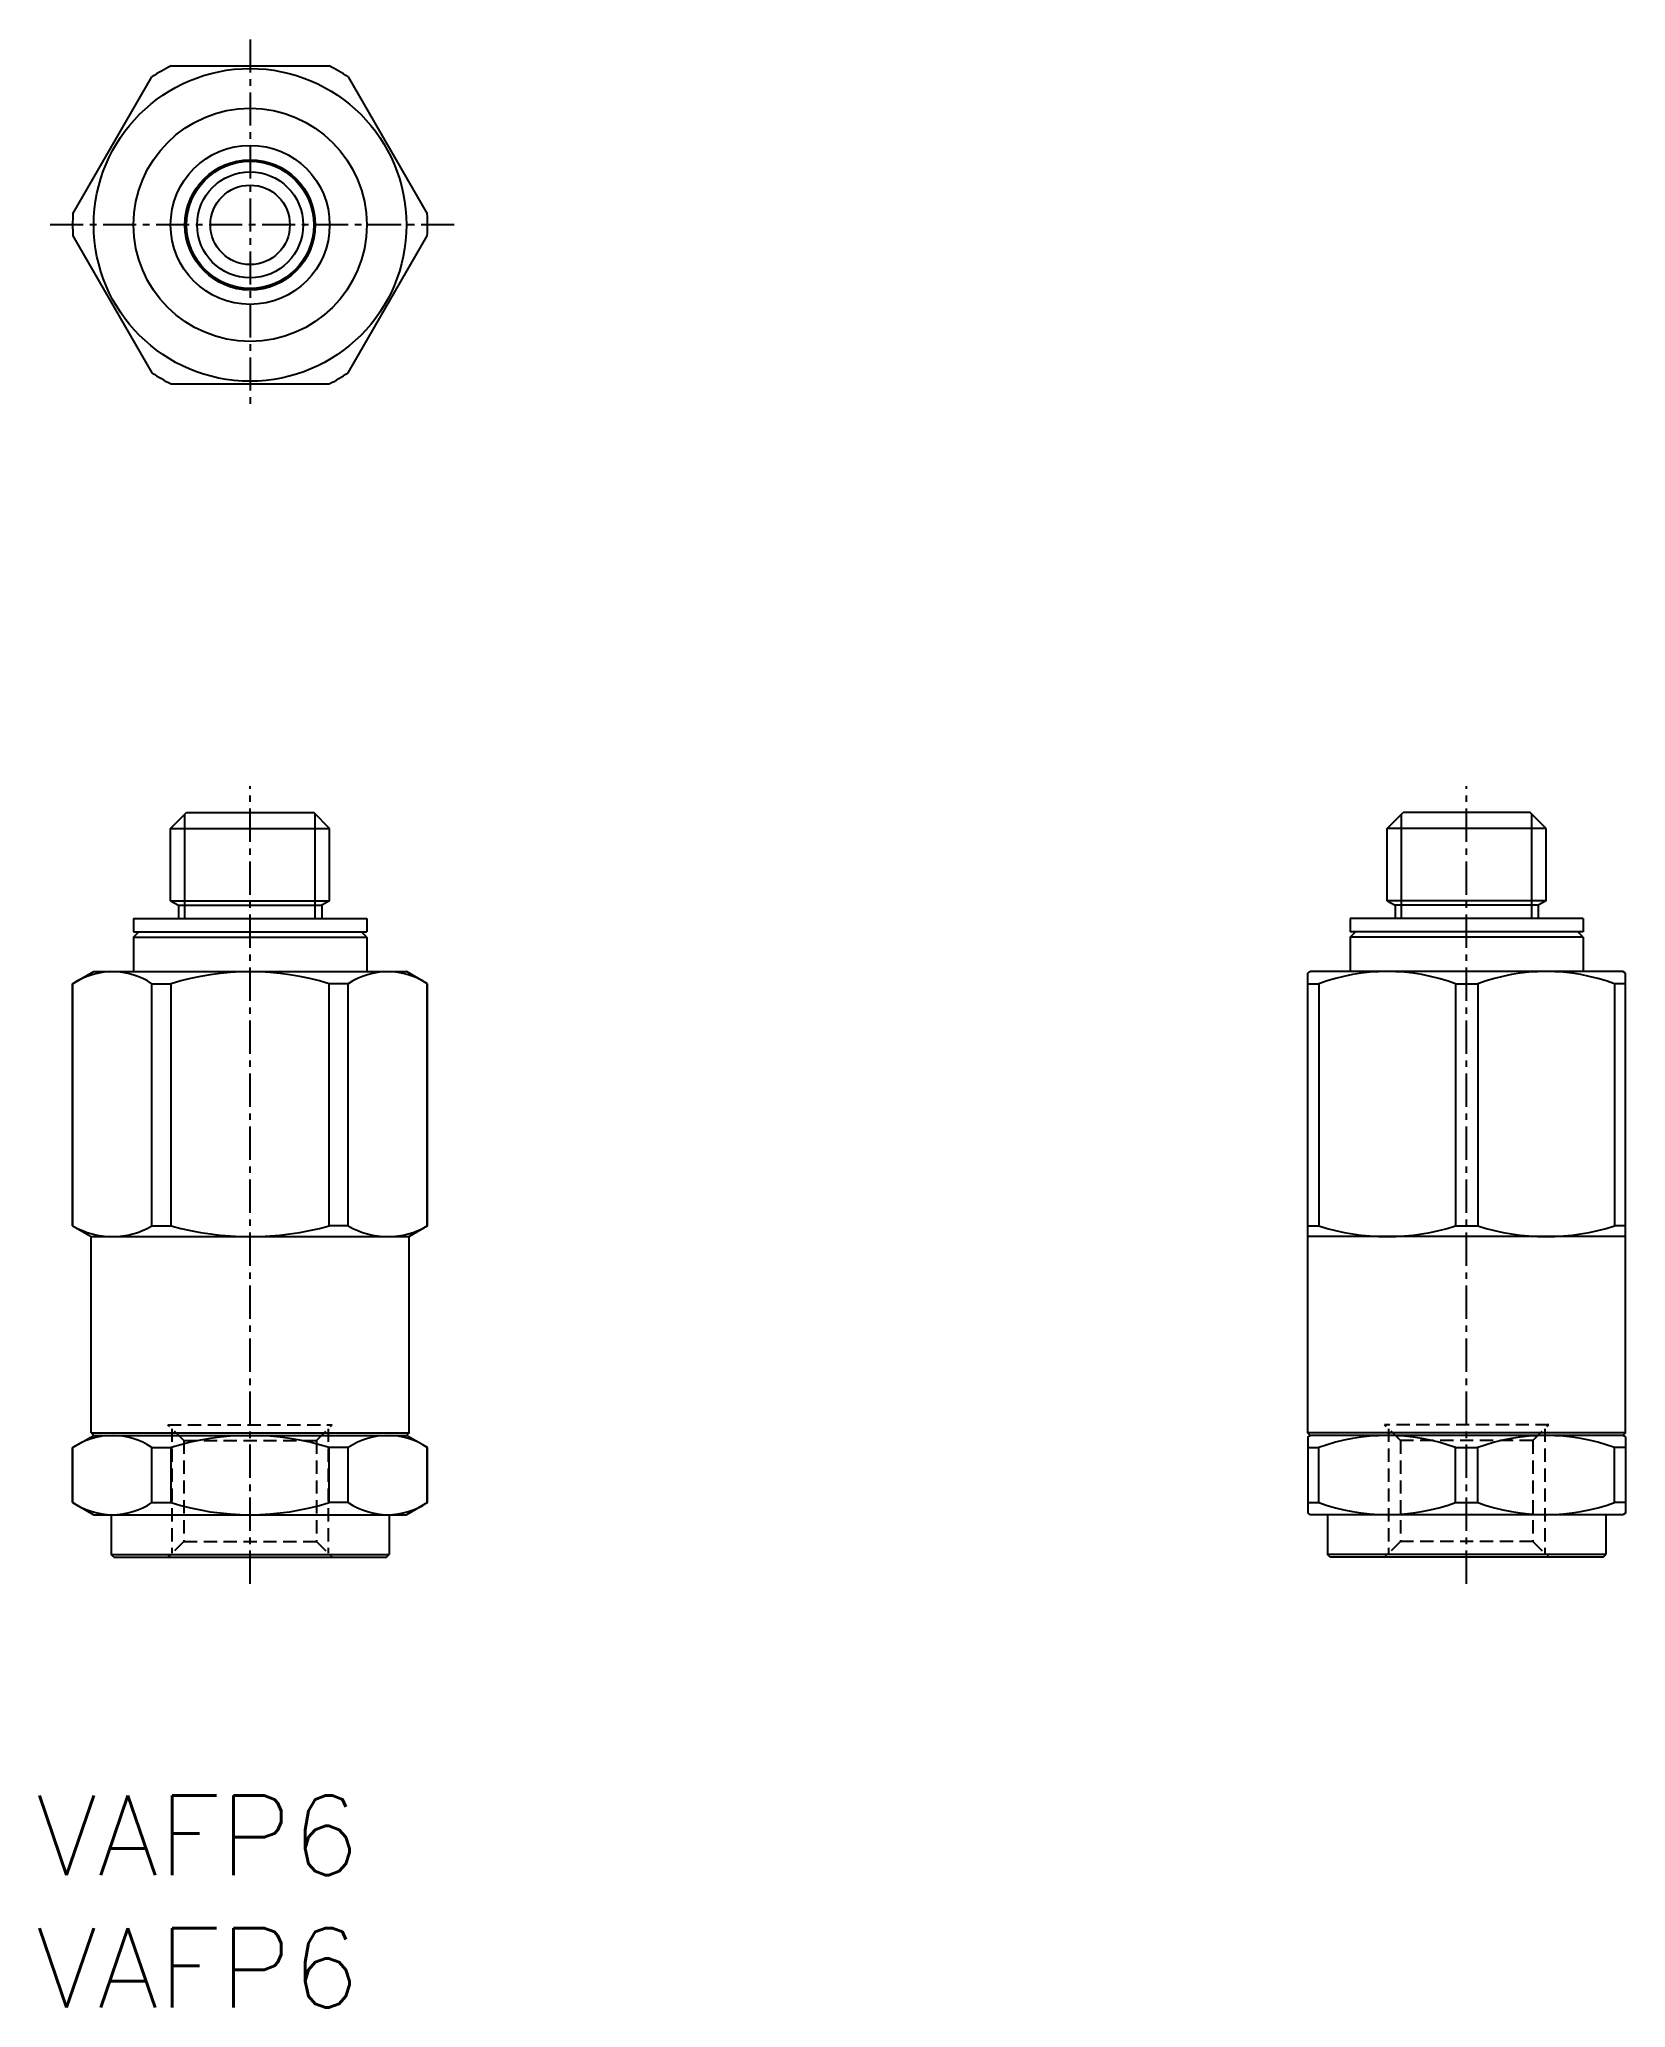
# Model space of a CAD drawing. Extents: x 123.5 to 183.3, y 62.9 to 137.2.
import ezdxf
from ezdxf.enums import TextEntityAlignment as Align

# ---------------------------------------------------------------- set-up
doc = ezdxf.new("R2010")
doc.units = 0
doc.linetypes.add('CENTER', pattern=[2, 1.25, -0.25, 0.25, -0.25])
doc.linetypes.add('DASHED', pattern=[0.75, 0.5, -0.25])
doc.layers.get('0').update_dxf_attribs({"linetype": 'CONTINUOUS'})
doc.styles.get("Standard").update_dxf_attribs({"font": 'txt.shx', "bigfont": 'extfont.shx'})

msp = doc.modelspace()

# ---------------------------------------------------------------- linework, layer by layer
at = {"color": 1, "linetype": 'CENTER'}
for p, q in [((131.418, 137.212), (131.418, 123.212)), ((139.118, 130.212), (123.718, 130.212)), ((131.418, 78.936), (131.418, 109.036)), ((177.33, 78.936), (177.33, 109.036))]:
    msp.add_line(p, q, dxfattribs=at)
at = {"color": 7, "linetype": 'CONTINUOUS'}
for p, q in [((128.436, 136.212), (134.4, 136.212)), ((124.731, 130.63), (127.713, 135.794)), ((135.123, 135.794), (138.105, 130.63)), ((124.731, 129.794), (127.713, 124.63)), ((135.123, 124.63), (138.105, 129.794)), ((128.436, 124.212), (134.4, 124.212)), ((128.418, 107.436), (129.018, 108.036)), ((129.018, 108.036), (133.818, 108.036)), ((134.418, 107.436), (133.818, 108.036)), ((174.33, 107.436), (174.93, 108.036)), ((179.73, 108.036), (174.93, 108.036)), ((180.33, 107.436), (179.73, 108.036)), ((128.418, 104.71), (128.418, 107.436)), ((128.418, 107.436), (134.418, 107.436)), ((134.418, 104.71), (134.418, 107.436)), ((180.33, 107.436), (174.33, 107.436)), ((174.33, 104.71), (174.33, 107.436)), ((180.33, 104.71), (180.33, 107.436)), ((127.018, 104.036), (127.018, 103.536)), ((127.018, 104.036), (135.818, 104.036)), ((128.418, 104.71), (128.718, 104.536)), ((128.418, 104.71), (134.418, 104.71)), ((128.718, 104.536), (134.118, 104.536)), ((128.718, 104.536), (128.718, 104.036)), ((134.418, 104.71), (134.118, 104.536)), ((134.118, 104.536), (134.118, 104.036)), ((135.818, 104.036), (135.818, 103.536)), ((181.73, 104.036), (172.93, 104.036)), ((172.93, 104.036), (172.93, 103.536)), ((180.33, 104.71), (174.33, 104.71)), ((174.33, 104.71), (174.63, 104.536)), ((180.03, 104.536), (174.63, 104.536)), ((174.63, 104.536), (174.63, 104.036)), ((180.33, 104.71), (180.03, 104.536)), ((180.03, 104.536), (180.03, 104.036)), ((181.73, 104.036), (181.73, 103.536)), ((127.018, 103.536), (135.818, 103.536)), ((127.018, 103.336), (127.218, 103.536)), ((127.018, 103.336), (127.018, 102.036)), ((127.018, 103.336), (135.818, 103.336)), ((127.218, 103.536), (135.618, 103.536)), ((135.818, 103.336), (135.618, 103.536)), ((135.818, 103.336), (135.818, 102.036)), ((172.93, 103.336), (173.13, 103.536)), ((181.73, 103.536), (172.93, 103.536)), ((181.73, 103.336), (172.93, 103.336)), ((172.93, 103.336), (172.93, 102.036)), ((181.53, 103.536), (173.13, 103.536)), ((181.73, 103.336), (181.53, 103.536)), ((181.73, 103.336), (181.73, 102.036)), ((124.718, 101.575), (125.518, 102.036)), ((125.518, 102.036), (137.318, 102.036)), ((138.118, 101.575), (137.318, 102.036)), ((171.33, 101.979), (171.43, 102.036)), ((171.33, 92.036), (171.33, 101.979)), ((183.23, 102.036), (171.43, 102.036)), ((183.33, 101.979), (183.23, 102.036)), ((183.33, 92.036), (183.33, 101.979)), ((124.718, 92.441), (124.718, 101.575)), ((124.718, 101.575), (124.731, 101.575)), ((124.731, 92.441), (124.731, 101.575)), ((127.713, 92.441), (127.713, 101.575)), ((127.713, 101.575), (128.436, 101.575)), ((128.436, 92.441), (128.436, 101.575)), ((135.123, 101.575), (134.4, 101.575)), ((134.4, 92.441), (134.4, 101.575)), ((135.123, 92.441), (135.123, 101.575)), ((138.118, 101.575), (138.105, 101.575)), ((138.105, 92.441), (138.105, 101.575)), ((138.118, 92.441), (138.118, 101.575)), ((171.33, 101.575), (171.748, 101.575)), ((171.748, 101.575), (171.748, 92.441)), ((176.913, 101.575), (176.913, 92.441)), ((176.913, 101.575), (177.748, 101.575)), ((177.748, 101.575), (177.748, 92.441)), ((182.913, 101.575), (182.913, 92.441)), ((183.33, 101.575), (182.913, 101.575)), ((124.718, 92.441), (125.418, 92.036)), ((124.718, 92.441), (124.731, 92.441)), ((127.713, 92.441), (128.436, 92.441)), ((135.123, 92.441), (134.4, 92.441)), ((138.118, 92.441), (137.418, 92.036)), ((138.118, 92.441), (138.105, 92.441)), ((171.33, 92.441), (171.748, 92.441)), ((176.913, 92.441), (177.748, 92.441)), ((183.33, 92.441), (182.913, 92.441)), ((125.418, 92.036), (137.418, 92.036)), ((125.418, 84.636), (125.418, 92.036)), ((137.418, 84.636), (137.418, 92.036)), ((183.33, 92.036), (171.33, 92.036)), ((171.33, 84.636), (171.33, 92.036)), ((183.33, 84.636), (183.33, 92.036)), ((124.718, 84.075), (125.518, 84.536)), ((124.718, 81.998), (124.718, 84.075)), ((124.718, 84.075), (124.731, 84.075)), ((124.731, 81.998), (124.731, 84.075)), ((125.418, 84.636), (137.418, 84.636)), ((125.418, 84.636), (125.518, 84.536)), ((125.518, 84.536), (137.318, 84.536)), ((125.518, 84.536), (137.318, 84.536)), ((127.713, 81.998), (127.713, 84.075)), ((127.713, 84.075), (128.436, 84.075)), ((128.436, 81.998), (128.436, 84.075)), ((135.123, 84.075), (134.4, 84.075)), ((134.4, 81.998), (134.4, 84.075)), ((135.123, 81.998), (135.123, 84.075)), ((137.418, 84.636), (137.318, 84.536)), ((138.118, 84.075), (137.318, 84.536)), ((138.118, 84.075), (138.105, 84.075)), ((138.105, 81.998), (138.105, 84.075)), ((138.118, 81.998), (138.118, 84.075)), ((183.33, 84.636), (171.33, 84.636)), ((171.33, 84.636), (171.43, 84.536)), ((171.33, 84.479), (171.43, 84.536)), ((171.33, 84.479), (171.33, 81.594)), ((171.33, 84.075), (171.748, 84.075)), ((183.23, 84.536), (171.43, 84.536)), ((183.23, 84.536), (171.43, 84.536)), ((171.748, 81.998), (171.748, 84.075)), ((176.913, 81.998), (176.913, 84.075)), ((176.913, 84.075), (177.748, 84.075)), ((177.748, 81.998), (177.748, 84.075)), ((183.33, 84.075), (182.913, 84.075)), ((182.913, 81.998), (182.913, 84.075)), ((183.33, 84.636), (183.23, 84.536)), ((183.33, 84.479), (183.23, 84.536)), ((183.33, 84.479), (183.33, 81.594)), ((124.718, 81.998), (125.518, 81.536)), ((124.718, 81.998), (124.731, 81.998)), ((127.713, 81.998), (128.436, 81.998)), ((135.123, 81.998), (134.4, 81.998)), ((138.118, 81.998), (137.318, 81.536)), ((138.118, 81.998), (138.105, 81.998)), ((171.33, 81.998), (171.748, 81.998)), ((176.913, 81.998), (177.748, 81.998)), ((183.33, 81.998), (182.913, 81.998)), ((125.518, 81.536), (137.318, 81.536)), ((126.168, 81.536), (126.168, 80.036)), ((136.668, 81.536), (136.668, 80.036)), ((171.33, 81.594), (171.43, 81.536)), ((183.23, 81.536), (171.43, 81.536)), ((172.08, 81.536), (172.08, 80.036)), ((182.58, 81.536), (182.58, 80.036)), ((183.33, 81.594), (183.23, 81.536)), ((126.268, 79.936), (126.168, 80.036)), ((126.168, 80.036), (136.668, 80.036)), ((126.268, 79.936), (136.568, 79.936)), ((136.568, 79.936), (136.668, 80.036)), ((182.58, 80.036), (172.08, 80.036)), ((172.18, 79.936), (172.08, 80.036)), ((182.48, 79.936), (172.18, 79.936)), ((182.48, 79.936), (182.58, 80.036))]:
    msp.add_line(p, q, dxfattribs=at)
at = {"color": 3, "linetype": 'CONTINUOUS'}
for p, q in [((128.96, 104.036), (128.96, 107.978)), ((133.877, 104.036), (133.877, 107.978)), ((174.872, 104.036), (174.872, 107.978)), ((179.789, 104.036), (179.789, 107.978))]:
    msp.add_line(p, q, dxfattribs=at)
at = {"color": 3, "linetype": 'DASHED'}
for p, q in [((128.918, 84.336), (128.318, 84.936)), ((128.318, 84.936), (134.518, 84.936)), ((128.468, 84.786), (128.468, 80.086)), ((133.918, 84.336), (134.518, 84.936)), ((134.368, 84.786), (134.368, 80.086)), ((174.83, 84.336), (174.23, 84.936)), ((180.43, 84.936), (174.23, 84.936)), ((174.38, 84.786), (174.38, 80.086)), ((179.83, 84.336), (180.43, 84.936)), ((180.28, 84.786), (180.28, 80.086)), ((128.918, 84.336), (133.918, 84.336)), ((128.918, 84.336), (128.918, 80.536)), ((133.918, 84.336), (133.918, 80.536)), ((174.83, 84.336), (174.83, 80.536)), ((179.83, 84.336), (174.83, 84.336)), ((179.83, 84.336), (179.83, 80.536)), ((128.918, 80.536), (128.318, 79.936)), ((128.918, 80.536), (133.918, 80.536)), ((133.918, 80.536), (134.518, 79.936)), ((174.83, 80.536), (174.23, 79.936)), ((179.83, 80.536), (174.83, 80.536)), ((179.83, 80.536), (180.43, 79.936))]:
    msp.add_line(p, q, dxfattribs=at)
at = {"color": 7, "linetype": 'CONTINUOUS'}
for radius in [5.9, 4.4, 3, 2.4, 2, 1.5]:
    msp.add_circle((131.418, 130.212), radius, dxfattribs=at)
at = {"color": 3, "linetype": 'CONTINUOUS'}
msp.add_circle((131.418, 130.212), 2.458, dxfattribs=at)
at = {"color": 7, "linetype": 'CONTINUOUS'}
for centre, radius, start, end in [((131.418, 130.212), 6.7, 116.42439, 123.57561), ((131.418, 130.212), 6.7, 56.42439, 63.57561), ((131.418, 130.212), 6.7, 176.42439, 183.57561), ((131.418, 130.212), 6.7, 356.42439, 3.57561), ((131.418, 130.212), 6.7, 236.42439, 243.57561), ((131.418, 130.212), 6.7, 296.42439, 303.57561), ((126.222, 99.365), 2.665, 55.99124, 124.00876), ((131.418, 92.053), 9.978, 72.61281, 107.38719), ((136.614, 99.365), 2.665, 55.99124, 124.00876), ((174.33, 94.588), 7.449, 69.71703, 110.28297), ((180.33, 94.588), 7.449, 69.71703, 110.28297), ((126.222, 94.988), 2.952, 239.66426, 300.33574), ((131.418, 103.237), 11.201, 254.56167, 285.43833), ((136.614, 94.988), 2.952, 239.66426, 300.33574), ((174.33, 100.487), 8.451, 252.20904, 287.79096), ((180.33, 100.487), 8.451, 252.20904, 287.79096), ((126.222, 81.865), 2.665, 55.99124, 124.00876), ((131.418, 74.553), 9.978, 72.61281, 107.38719), ((136.614, 81.865), 2.665, 55.99124, 124.00876), ((174.33, 76.99), 7.54, 69.97389, 110.02611), ((180.33, 76.99), 7.54, 69.97389, 110.02611), ((126.222, 84.208), 2.665, 235.99124, 304.00876), ((131.418, 91.52), 9.978, 252.61281, 287.38719), ((136.614, 84.208), 2.665, 235.99124, 304.00876), ((174.33, 89.083), 7.54, 249.97389, 290.02611), ((180.33, 89.083), 7.54, 249.97389, 290.02611)]:
    msp.add_arc(centre, radius, start, end, dxfattribs=at)

# ---------------------------------------------------------------- texts
for p in [(123.335, 69.442), (123.335, 64.442)]:
    msp.add_text('VAFP6', height=3, dxfattribs=at).set_placement(p, align=Align.MIDDLE_LEFT)

doc.saveas('drawing.dxf')
